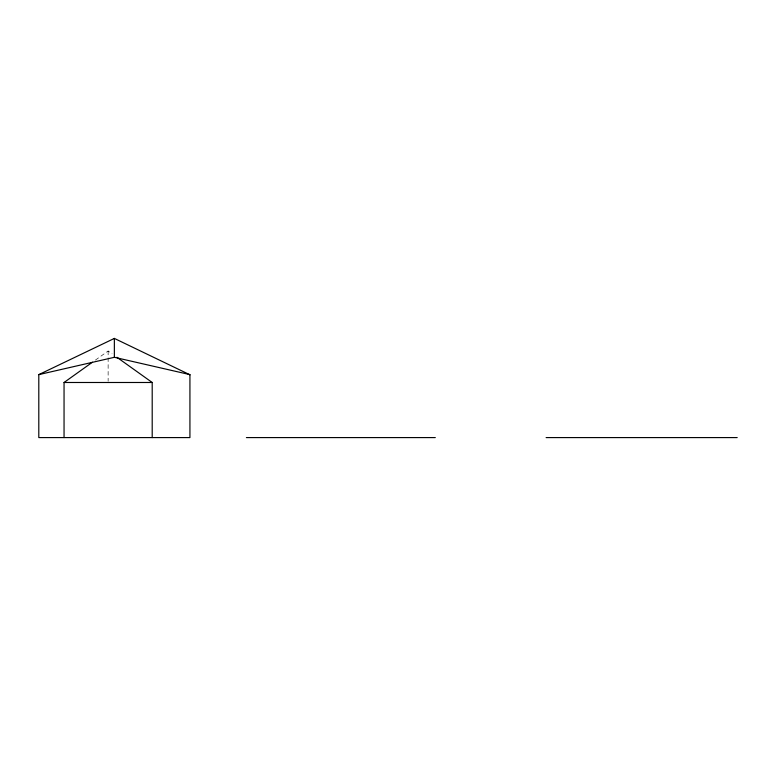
<?xml version="1.0" encoding="UTF-8"?>
<svg xmlns="http://www.w3.org/2000/svg" width="776" height="776" viewBox="0 0 776 776"><rect width="100%" height="100%" fill="white"/><g stroke="black" fill="none" stroke-linecap="round" stroke-linejoin="round"><path stroke-width="0.58" stroke-dasharray="3.88 2.91" d="M95.39 360.103L108.126 351.004L112.045 353.808M108.126 351.004L108.126 381.278"/><path stroke-width="1.16" d="M64.049 437.586L64.049 382.49L92.451 362.198M38.8 374.624L114.363 357.3L189.926 374.624L189.926 437.586L38.8 437.586L38.8 374.624L114.363 338.414L190.033 374.837M64.049 382.49L152.203 382.49L152.203 437.586M246.399 437.586L435.307 437.586M546.12 437.586L737.2 437.586M116.943 357.3L152.203 382.49M114.363 338.414L114.363 357.3"/></g></svg>
